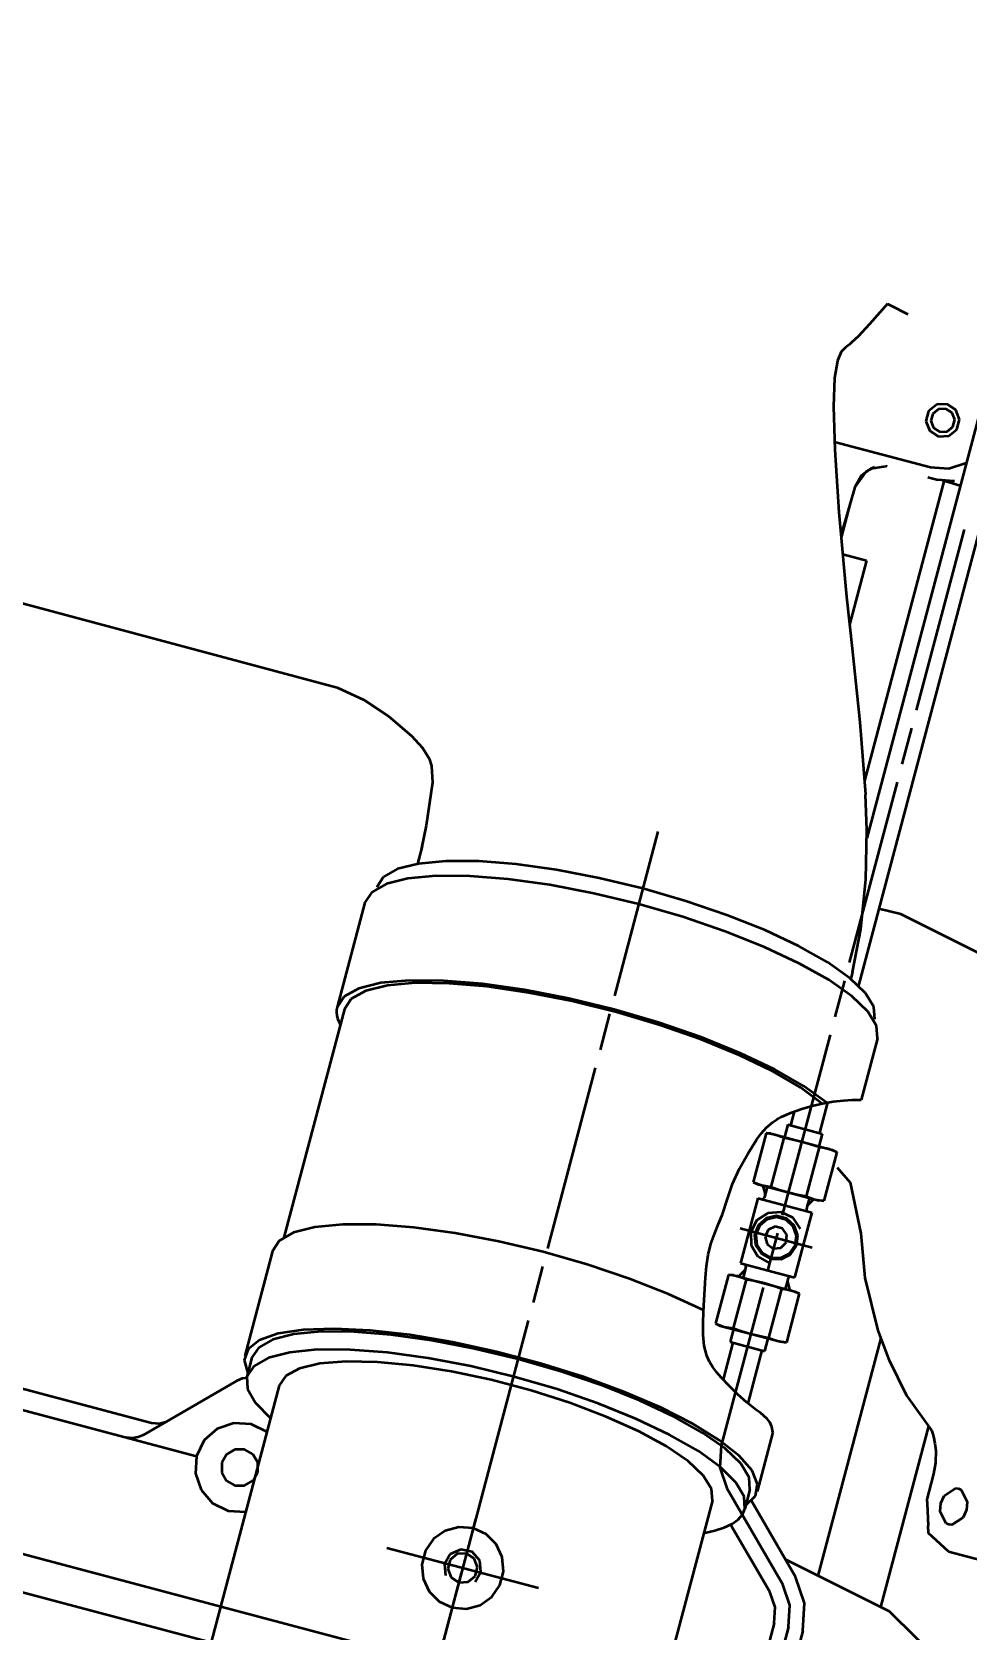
# Model space of a CAD drawing. Header units: centimetres. Extents: x 139057 to 200038, y 34824 to 80516.
# Drawn here: x 170291.21 to 170316.28, y 61301.26 to 61344.09 of the extents above; entities that cross this region are included whole.
import ezdxf

# ---------------------------------------------------------------- set-up
doc = ezdxf.new("R2010")
doc.units = ezdxf.units.CM
doc.header["$LTSCALE"] = 100
doc.layers.get('0').update_dxf_attribs({"lineweight": 0})
doc.layers.add('440_ALTRI_ELEMENTI_001-AM_0', color=31, linetype='Continuous', lineweight=50)

# ---------------------------------------------------------------- blocks, each defined once
blk = doc.blocks.new('A$C12667F03')
for p, q in [((-277.118, -1125.634), (-282.845, -1147.231)), ((-276.345, -1125.839), (-283.064, -1151.177)), ((-282.289, -1132.913), (-282.77, -1133.462)), ((-282.288, -1132.913), (-282.289, -1132.913)), ((-282.288, -1132.913), (-282.054, -1133.035)), ((-282.054, -1133.035), (-281.905, -1133.111)), ((-281.905, -1133.111), (-281.741, -1133.192)), ((-282.973, -1133.686), (-283.067, -1133.783)), ((-282.875, -1133.58), (-282.973, -1133.686)), ((-282.77, -1133.462), (-282.875, -1133.58)), ((-283.528, -1134.206), (-283.63, -1134.444)), ((-283.494, -1134.163), (-283.528, -1134.206)), ((-283.415, -1134.088), (-283.494, -1134.163)), ((-283.308, -1134.002), (-283.415, -1134.088)), ((-283.257, -1133.96), (-283.308, -1134.002)), ((-283.154, -1133.866), (-283.257, -1133.96)), ((-283.067, -1133.783), (-283.154, -1133.866)), ((-283.63, -1134.444), (-283.704, -1134.898)), ((-283.704, -1134.898), (-283.734, -1135.662)), ((-283.734, -1135.662), (-283.702, -1136.83)), ((-281.186, -1135.791), (-281.257, -1136.06)), ((-280.97, -1135.616), (-281.186, -1135.791)), ((-281.077, -1135.862), (-281.127, -1136.053)), ((-280.923, -1135.737), (-281.077, -1135.862)), ((-280.692, -1135.6), (-280.97, -1135.616)), ((-280.726, -1135.726), (-280.923, -1135.737)), ((-280.56, -1135.833), (-280.726, -1135.726)), ((-280.459, -1135.751), (-280.692, -1135.6)), ((-280.488, -1136.018), (-280.56, -1135.833)), ((-280.358, -1136.011), (-280.459, -1135.751)), ((-281.257, -1136.06), (-281.157, -1136.319)), ((-281.157, -1136.319), (-280.923, -1136.47)), ((-281.127, -1136.053), (-281.056, -1136.238)), ((-281.056, -1136.238), (-280.89, -1136.345)), ((-280.89, -1136.345), (-280.692, -1136.334)), ((-280.692, -1136.334), (-280.539, -1136.209)), ((-280.645, -1136.455), (-280.43, -1136.279)), ((-280.539, -1136.209), (-280.488, -1136.018)), ((-280.43, -1136.279), (-280.358, -1136.011)), ((-283.708, -1136.611), (-281.14, -1137.292)), ((-280.923, -1136.47), (-280.645, -1136.455)), ((-283.702, -1136.83), (-283.591, -1138.499)), ((-280.648, -1137.325), (-280.178, -1137.173)), ((-282.872, -1137.412), (-283.16, -1137.827)), ((-282.994, -1137.525), (-283.159, -1137.827)), ((-282.996, -1137.524), (-282.997, -1137.525)), ((-282.901, -1137.453), (-282.996, -1137.524)), ((-282.722, -1137.323), (-282.994, -1137.525)), ((-282.901, -1137.453), (-282.729, -1137.326)), ((-282.686, -1137.319), (-282.872, -1137.412)), ((-282.729, -1137.326), (-282.333, -1137.263)), ((-282.639, -1137.295), (-282.722, -1137.323)), ((-282.294, -1137.27), (-282.333, -1137.263)), ((-281.21, -1137.556), (-280.943, -1137.627)), ((-281.141, -1137.292), (-280.648, -1137.325)), ((-280.518, -1137.667), (-280.944, -1137.627)), ((-317.032, -1137.847), (-297.03, -1143.192)), ((-283.159, -1137.827), (-283.476, -1138.904)), ((-280.768, -1137.643), (-282.902, -1145.69)), ((-280.815, -1137.638), (-280.341, -1137.785)), ((-280.493, -1137.665), (-280.518, -1137.667)), ((-280.493, -1137.665), (-280.494, -1137.665)), ((-283.286, -1138.257), (-283.529, -1139.173)), ((-283.591, -1138.499), (-283.383, -1140.762)), ((-283.476, -1138.904), (-283.492, -1138.945)), ((-283.551, -1138.929), (-283.492, -1138.945)), ((-280.239, -1138.963), (-281.521, -1143.796)), ((-283.488, -1139.618), (-282.847, -1139.788)), ((-282.847, -1139.788), (-283.304, -1141.514)), ((-283.383, -1140.762), (-283.238, -1142.147)), ((-283.238, -1142.147), (-283.026, -1144.118)), ((-297.03, -1143.192), (-296.318, -1143.525)), ((-296.318, -1143.525), (-295.651, -1143.958)), ((-295.651, -1143.958), (-295.036, -1144.489)), ((-283.026, -1144.118), (-282.873, -1146.06)), ((-281.649, -1144.28), (-281.905, -1145.246)), ((-295.036, -1144.489), (-294.739, -1144.805)), ((-294.739, -1144.805), (-294.561, -1145.094)), ((-294.561, -1145.094), (-294.498, -1145.293)), ((-294.498, -1145.293), (-294.473, -1145.734)), ((-294.473, -1145.734), (-294.643, -1146.888)), ((-282.033, -1145.73), (-283.315, -1150.563)), ((-282.841, -1147.007), (-282.873, -1146.06)), ((-294.643, -1146.888), (-294.779, -1147.54)), ((-288.435, -1147.048), (-289.603, -1151.451)), ((-282.867, -1148.34), (-282.841, -1147.007)), ((-294.747, -1147.443), (-294.873, -1147.916)), ((-247.241, -1182.872), (-380.631, -1147.5)), ((-294.846, -1147.912), (-295.41, -1148.054)), ((-294.779, -1147.54), (-294.854, -1147.83)), ((-294.114, -1147.842), (-294.846, -1147.912)), ((-293.236, -1147.848), (-294.114, -1147.842)), ((-292.238, -1147.927), (-293.236, -1147.848)), ((-295.788, -1148.265), (-295.969, -1148.538)), ((-295.41, -1148.054), (-295.788, -1148.265)), ((-295.131, -1148.309), (-295.711, -1148.456)), ((-294.378, -1148.238), (-295.131, -1148.309)), ((-293.474, -1148.243), (-294.378, -1148.238)), ((-292.447, -1148.325), (-293.474, -1148.243)), ((-291.328, -1148.482), (-292.447, -1148.325)), ((-291.15, -1148.08), (-292.238, -1147.927)), ((-290.007, -1148.3), (-291.15, -1148.08)), ((-288.842, -1148.58), (-290.007, -1148.3)), ((-283.002, -1149.663), (-282.867, -1148.34)), ((-296.1, -1148.673), (-296.286, -1148.954)), ((-295.711, -1148.456), (-296.1, -1148.673)), ((-290.151, -1148.708), (-291.328, -1148.482)), ((-288.952, -1148.997), (-290.151, -1148.708)), ((-287.691, -1148.914), (-288.842, -1148.58)), ((-296.286, -1148.954), (-297.029, -1151.755)), ((-287.768, -1149.34), (-288.952, -1148.997)), ((-286.588, -1149.29), (-287.691, -1148.914)), ((-281.929, -1149.267), (-282.52, -1149.124)), ((-286.633, -1149.727), (-287.768, -1149.34)), ((-285.568, -1149.696), (-286.588, -1149.29)), ((-277.827, -1151.32), (-281.929, -1149.267)), ((-285.584, -1150.145), (-286.633, -1149.727)), ((-284.662, -1150.121), (-285.568, -1149.696)), ((-283.228, -1150.817), (-283.002, -1149.663)), ((-284.651, -1150.583), (-285.584, -1150.145)), ((-283.896, -1150.552), (-284.662, -1150.121)), ((-283.863, -1151.026), (-284.651, -1150.583)), ((-283.295, -1150.975), (-283.896, -1150.552)), ((-283.228, -1150.817), (-283.274, -1150.992)), ((-296.446, -1151.254), (-296.84, -1151.472)), ((-296.262, -1151.317), (-296.65, -1151.529)), ((-295.858, -1151.108), (-296.446, -1151.254)), ((-295.683, -1151.175), (-296.262, -1151.317)), ((-295.094, -1151.038), (-295.858, -1151.108)), ((-294.931, -1151.108), (-295.683, -1151.175)), ((-294.178, -1151.046), (-295.094, -1151.038)), ((-294.031, -1151.119), (-294.931, -1151.108)), ((-293.138, -1151.132), (-294.178, -1151.046)), ((-293.009, -1151.206), (-294.031, -1151.119)), ((-292.007, -1151.294), (-293.138, -1151.132)), ((-291.898, -1151.368), (-293.009, -1151.206)), ((-290.819, -1151.525), (-292.007, -1151.294)), ((-283.244, -1151.461), (-283.863, -1151.026)), ((-283.443, -1151.046), (-283.7, -1152.012)), ((-282.875, -1151.378), (-283.295, -1150.975)), ((-362.01, -1151.404), (-265.35, -1177.035)), ((-297.029, -1151.755), (-297.042, -1151.826)), ((-296.84, -1151.472), (-297.029, -1151.755)), ((-296.65, -1151.529), (-296.835, -1151.806)), ((-290.732, -1151.598), (-291.898, -1151.368)), ((-289.61, -1151.821), (-290.819, -1151.525)), ((-289.55, -1151.891), (-290.732, -1151.598)), ((-282.813, -1151.876), (-283.244, -1151.461)), ((-282.652, -1151.749), (-282.875, -1151.378)), ((-282.63, -1152.075), (-282.652, -1151.749)), ((-296.835, -1151.806), (-298.457, -1157.923)), ((-297.042, -1151.826), (-297.044, -1151.901)), ((-297.044, -1151.901), (-297.036, -1151.978)), ((-297.036, -1151.978), (-297.017, -1152.058)), ((-297.017, -1152.058), (-296.987, -1152.14)), ((-296.987, -1152.14), (-296.946, -1152.225)), ((-289.731, -1151.934), (-289.987, -1152.901)), ((-288.419, -1152.17), (-289.61, -1151.821)), ((-288.386, -1152.236), (-289.55, -1151.891)), ((-287.281, -1152.563), (-288.419, -1152.17)), ((-282.583, -1152.257), (-282.813, -1151.876)), ((-287.278, -1152.623), (-288.386, -1152.236)), ((-286.233, -1152.987), (-287.281, -1152.563)), ((-286.261, -1153.04), (-287.278, -1152.623)), ((-283.828, -1152.496), (-285.109, -1157.329)), ((-282.56, -1152.593), (-282.997, -1154.239)), ((-282.56, -1152.593), (-282.583, -1152.257)), ((-285.365, -1153.474), (-286.261, -1153.04)), ((-285.306, -1153.429), (-286.233, -1152.987)), ((-290.115, -1153.384), (-291.397, -1158.217)), ((-284.621, -1153.91), (-285.365, -1153.474)), ((-284.529, -1153.876), (-285.306, -1153.429)), ((-283.926, -1154.313), (-284.529, -1153.876)), ((-284.05, -1154.337), (-284.621, -1153.91)), ((-284.306, -1154.397), (-284.027, -1154.332)), ((-283.894, -1154.307), (-284.111, -1155.126)), ((-284.027, -1154.332), (-283.747, -1154.284)), ((-283.747, -1154.284), (-283.465, -1154.252)), ((-283.465, -1154.252), (-283.232, -1154.24)), ((-283.232, -1154.24), (-282.997, -1154.239)), ((-285.362, -1154.84), (-285.248, -1154.764)), ((-285.248, -1154.764), (-285.128, -1154.697)), ((-285.128, -1154.697), (-284.861, -1154.575)), ((-284.785, -1154.546), (-284.885, -1154.921)), ((-284.861, -1154.575), (-284.585, -1154.477)), ((-284.585, -1154.477), (-284.306, -1154.397)), ((-285.542, -1155.133), (-285.889, -1156.442)), ((-285.795, -1155.311), (-285.668, -1155.136)), ((-285.668, -1155.136), (-285.525, -1154.978)), ((-285.409, -1155.144), (-285.542, -1155.133)), ((-285.299, -1155.173), (-285.542, -1155.133)), ((-285.525, -1154.978), (-285.362, -1154.84)), ((-285.409, -1155.144), (-283.766, -1155.58)), ((-285.068, -1155.259), (-285.299, -1155.173)), ((-284.957, -1154.902), (-285.047, -1155.24)), ((-284.957, -1154.902), (-284.039, -1155.146)), ((-284.039, -1155.146), (-284.129, -1155.484)), ((-286.026, -1155.686), (-285.913, -1155.496)), ((-285.913, -1155.496), (-285.795, -1155.311)), ((-285.068, -1155.259), (-285.415, -1156.567)), ((-284.827, -1155.305), (-285.068, -1155.259)), ((-284.588, -1155.362), (-284.827, -1155.305)), ((-284.352, -1155.431), (-284.588, -1155.362)), ((-284.12, -1155.51), (-284.467, -1156.819)), ((-284.12, -1155.51), (-284.352, -1155.431)), ((-283.876, -1155.551), (-284.12, -1155.51)), ((-283.645, -1155.636), (-283.876, -1155.551)), ((-283.766, -1155.58), (-283.645, -1155.636)), ((-286.253, -1156.08), (-286.026, -1155.686)), ((-283.645, -1155.636), (-283.992, -1156.945)), ((-283.632, -1156.049), (-283.285, -1156.451)), ((-286.443, -1156.485), (-286.253, -1156.08)), ((-285.889, -1156.442), (-285.768, -1156.498)), ((-285.889, -1156.442), (-285.658, -1156.527)), ((-283.285, -1156.451), (-283.002, -1157.817)), ((-286.708, -1157.299), (-286.576, -1156.891)), ((-286.576, -1156.891), (-286.443, -1156.485)), ((-285.764, -1156.872), (-286.225, -1158.612)), ((-285.768, -1156.498), (-284.125, -1156.933)), ((-285.764, -1156.872), (-284.314, -1157.257)), ((-285.658, -1156.527), (-285.415, -1156.567)), ((-285.653, -1156.902), (-285.615, -1156.896)), ((-285.626, -1156.547), (-285.569, -1156.756)), ((-285.615, -1156.896), (-285.592, -1156.866)), ((-285.569, -1156.781), (-285.592, -1156.866)), ((-285.512, -1156.565), (-285.569, -1156.781)), ((-285.569, -1156.781), (-285.569, -1156.756)), ((-285.415, -1156.567), (-285.182, -1156.647)), ((-285.182, -1156.647), (-284.947, -1156.715)), ((-284.947, -1156.715), (-284.708, -1156.773)), ((-284.708, -1156.773), (-284.467, -1156.819)), ((-284.467, -1156.819), (-284.235, -1156.904)), ((-284.381, -1156.865), (-284.438, -1157.081)), ((-284.273, -1156.905), (-284.426, -1157.059)), ((-284.235, -1156.904), (-283.992, -1156.945)), ((-326.257, -1157.027), (-300.797, -1163.779)), ((-323.072, -1157.303), (-301.998, -1162.891)), ((-286.811, -1157.557), (-286.708, -1157.299)), ((-285.49, -1157.27), (-285.788, -1157.463)), ((-285.137, -1157.247), (-285.49, -1157.27)), ((-284.817, -1157.401), (-285.137, -1157.247)), ((-284.314, -1157.257), (-284.545, -1158.126)), ((-284.438, -1157.081), (-284.461, -1157.166)), ((-284.461, -1157.166), (-284.456, -1157.203)), ((-284.456, -1157.203), (-284.425, -1157.227)), ((-284.426, -1157.059), (-284.438, -1157.081)), ((-283.992, -1156.945), (-284.125, -1156.933)), ((-297.622, -1157.648), (-298.194, -1157.795)), ((-296.879, -1157.575), (-297.622, -1157.648)), ((-295.986, -1157.578), (-296.879, -1157.575)), ((-294.971, -1157.656), (-295.986, -1157.578)), ((-293.864, -1157.809), (-294.971, -1157.656)), ((-286.917, -1157.811), (-286.811, -1157.557)), ((-286.236, -1157.678), (-284.303, -1158.191)), ((-285.788, -1157.463), (-285.952, -1157.778)), ((-285.745, -1157.593), (-285.849, -1157.854)), ((-285.717, -1157.613), (-285.815, -1157.858)), ((-285.533, -1157.411), (-285.745, -1157.593)), ((-285.517, -1157.443), (-285.717, -1157.613)), ((-285.483, -1157.723), (-285.569, -1157.909)), ((-285.26, -1157.349), (-285.533, -1157.411)), ((-285.26, -1157.384), (-285.517, -1157.443)), ((-285.297, -1157.635), (-285.483, -1157.723)), ((-285.098, -1157.688), (-285.297, -1157.635)), ((-284.989, -1157.421), (-285.26, -1157.349)), ((-285.006, -1157.452), (-285.26, -1157.384)), ((-284.98, -1157.856), (-285.098, -1157.688)), ((-284.812, -1157.629), (-285.006, -1157.452)), ((-284.783, -1157.61), (-284.989, -1157.421)), ((-284.614, -1157.691), (-284.817, -1157.401)), ((-284.722, -1157.877), (-284.812, -1157.629)), ((-284.688, -1157.874), (-284.783, -1157.61)), ((-298.578, -1158.011), (-298.762, -1158.29)), ((-298.194, -1157.795), (-298.578, -1158.011)), ((-292.699, -1158.029), (-293.864, -1157.809)), ((-291.509, -1158.313), (-292.699, -1158.029)), ((-287.092, -1158.391), (-287.019, -1158.097)), ((-287.019, -1158.097), (-286.917, -1157.811)), ((-285.952, -1157.778), (-285.941, -1158.132)), ((-285.941, -1158.132), (-285.758, -1158.436)), ((-285.849, -1157.854), (-285.82, -1158.132)), ((-285.82, -1158.132), (-285.666, -1158.365)), ((-285.815, -1157.858), (-285.787, -1158.12)), ((-285.787, -1158.12), (-285.642, -1158.339)), ((-285.569, -1157.909), (-285.515, -1158.107)), ((-285.515, -1158.107), (-285.347, -1158.224)), ((-285.237, -1157.812), (-285.494, -1158.779)), ((-285.142, -1158.206), (-284.998, -1158.06)), ((-284.998, -1158.06), (-284.98, -1157.856)), ((-284.912, -1158.352), (-284.759, -1158.138)), ((-284.89, -1158.379), (-284.727, -1158.151)), ((-284.545, -1158.126), (-284.776, -1158.996)), ((-284.759, -1158.138), (-284.722, -1157.877)), ((-284.727, -1158.151), (-284.688, -1157.874)), ((-283.001, -1157.815), (-282.983, -1158.018)), ((-282.983, -1158.018), (-282.895, -1159.003)), ((-298.762, -1158.29), (-299.505, -1161.091)), ((-290.331, -1158.649), (-291.509, -1158.313)), ((-287.138, -1158.692), (-287.092, -1158.391)), ((-286.225, -1158.612), (-284.776, -1158.996)), ((-285.758, -1158.436), (-285.449, -1158.611)), ((-285.666, -1158.365), (-285.42, -1158.5)), ((-285.642, -1158.339), (-285.411, -1158.466)), ((-285.42, -1158.5), (-285.14, -1158.505)), ((-285.411, -1158.466), (-285.148, -1158.47)), ((-285.347, -1158.224), (-285.142, -1158.206)), ((-285.148, -1158.47), (-284.912, -1158.352)), ((-285.14, -1158.505), (-284.89, -1158.379)), ((-291.525, -1158.7), (-291.782, -1159.667)), ((-289.2, -1159.03), (-290.331, -1158.649)), ((-288.15, -1159.443), (-289.2, -1159.03)), ((-287.181, -1159.302), (-287.164, -1158.997)), ((-287.164, -1158.997), (-287.138, -1158.692)), ((-286.548, -1158.923), (-286.895, -1160.232)), ((-286.304, -1158.964), (-286.548, -1158.923)), ((-286.415, -1158.935), (-286.548, -1158.923)), ((-286.073, -1159.049), (-286.42, -1160.358)), ((-286.415, -1158.935), (-284.771, -1159.371)), ((-286.073, -1159.049), (-286.304, -1158.964)), ((-286.114, -1158.809), (-286.267, -1158.963)), ((-286.101, -1158.787), (-286.158, -1159.003)), ((-286.084, -1158.665), (-286.114, -1158.641)), ((-286.114, -1158.809), (-286.101, -1158.787)), ((-286.079, -1158.703), (-286.101, -1158.787)), ((-286.079, -1158.703), (-286.084, -1158.665)), ((-285.832, -1159.096), (-286.073, -1159.049)), ((-284.948, -1159.002), (-284.97, -1159.087)), ((-284.925, -1158.972), (-284.948, -1159.002)), ((-284.887, -1158.967), (-284.925, -1158.972)), ((-282.895, -1159.003), (-282.545, -1160.414)), ((-287.212, -1159.876), (-288.15, -1159.443)), ((-287.197, -1159.608), (-287.181, -1159.302)), ((-285.622, -1159.262), (-286.746, -1163.5)), ((-285.593, -1159.153), (-285.832, -1159.096)), ((-285.357, -1159.221), (-285.593, -1159.153)), ((-285.125, -1159.301), (-285.472, -1160.609)), ((-285.125, -1159.301), (-285.357, -1159.221)), ((-284.882, -1159.341), (-285.125, -1159.301)), ((-284.97, -1159.087), (-285.027, -1159.303)), ((-284.65, -1159.426), (-284.997, -1160.735)), ((-284.97, -1159.087), (-284.97, -1159.112)), ((-284.97, -1159.112), (-284.914, -1159.322)), ((-284.65, -1159.426), (-284.882, -1159.341)), ((-284.771, -1159.371), (-284.65, -1159.426)), ((-287.215, -1159.915), (-287.197, -1159.608)), ((-291.91, -1160.15), (-293.191, -1164.983)), ((-287.229, -1160.224), (-287.215, -1159.915)), ((-287.229, -1160.536), (-287.229, -1160.224)), ((-286.895, -1160.232), (-286.663, -1160.317)), ((-286.895, -1160.232), (-286.773, -1160.288)), ((-286.773, -1160.288), (-285.13, -1160.724)), ((-286.663, -1160.317), (-286.42, -1160.358)), ((-299.11, -1160.672), (-299.415, -1160.913)), ((-298.753, -1160.658), (-299.13, -1160.87)), ((-298.612, -1160.499), (-299.11, -1160.672)), ((-298.189, -1160.516), (-298.753, -1160.658)), ((-297.939, -1160.397), (-298.612, -1160.499)), ((-297.456, -1160.447), (-298.189, -1160.516)), ((-297.108, -1160.369), (-297.939, -1160.397)), ((-296.578, -1160.452), (-297.456, -1160.447)), ((-296.145, -1160.416), (-297.108, -1160.369)), ((-295.58, -1160.532), (-296.578, -1160.452)), ((-295.079, -1160.537), (-296.145, -1160.416)), ((-294.493, -1160.684), (-295.58, -1160.532)), ((-293.94, -1160.729), (-295.079, -1160.537)), ((-293.349, -1160.904), (-294.493, -1160.684)), ((-292.763, -1160.985), (-293.94, -1160.729)), ((-287.199, -1160.823), (-287.229, -1160.536)), ((-286.428, -1160.742), (-286.69, -1161.73)), ((-286.411, -1160.384), (-286.501, -1160.722)), ((-286.501, -1160.722), (-285.582, -1160.966)), ((-286.42, -1160.358), (-286.188, -1160.438)), ((-286.188, -1160.438), (-285.952, -1160.506)), ((-285.952, -1160.506), (-285.713, -1160.563)), ((-285.713, -1160.563), (-285.472, -1160.609)), ((-285.493, -1160.628), (-285.582, -1160.966)), ((-285.472, -1160.609), (-285.24, -1160.695)), ((-285.24, -1160.695), (-284.997, -1160.735)), ((-284.997, -1160.735), (-285.13, -1160.724)), ((-282.469, -1160.618), (-284.157, -1166.984)), ((-282.545, -1160.414), (-282.245, -1161.219)), ((-299.415, -1160.913), (-299.52, -1161.212)), ((-299.311, -1161.142), (-299.448, -1161.659)), ((-299.13, -1160.87), (-299.311, -1161.142)), ((-298.87, -1161.153), (-299.256, -1161.369)), ((-298.3, -1161.005), (-298.87, -1161.153)), ((-297.563, -1160.93), (-298.3, -1161.005)), ((-296.681, -1160.931), (-297.563, -1160.93)), ((-295.681, -1161.008), (-296.681, -1160.931)), ((-294.593, -1161.158), (-295.681, -1161.008)), ((-293.45, -1161.376), (-294.593, -1161.158)), ((-292.184, -1161.185), (-293.349, -1160.904)), ((-291.582, -1161.298), (-292.763, -1160.985)), ((-291.033, -1161.518), (-292.184, -1161.185)), ((-287.123, -1161.097), (-287.199, -1160.823)), ((-287.052, -1161.253), (-287.123, -1161.097)), ((-285.655, -1160.947), (-286.032, -1162.368)), ((-299.52, -1161.212), (-299.422, -1161.561)), ((-299.256, -1161.369), (-299.445, -1161.648)), ((-298.038, -1161.433), (-298.404, -1161.631)), ((-297.493, -1161.304), (-298.038, -1161.433)), ((-296.788, -1161.246), (-297.493, -1161.304)), ((-295.946, -1161.263), (-296.788, -1161.246)), ((-294.996, -1161.354), (-295.946, -1161.263)), ((-293.97, -1161.515), (-294.996, -1161.354)), ((-292.904, -1161.742), (-293.97, -1161.515)), ((-292.287, -1161.657), (-293.45, -1161.376)), ((-290.433, -1161.659), (-291.582, -1161.298)), ((-289.93, -1161.894), (-291.033, -1161.518)), ((-286.962, -1161.4), (-287.052, -1161.253)), ((-286.857, -1161.539), (-286.962, -1161.4)), ((-286.743, -1161.672), (-286.857, -1161.539)), ((-282.247, -1161.215), (-281.777, -1162.159)), ((-282.247, -1161.215), (-282.245, -1161.219)), ((-299.719, -1161.763), (-302.225, -1163.218)), ((-298.578, -1161.89), (-300.671, -1169.782)), ((-299.57, -1161.702), (-299.719, -1161.763)), ((-299.41, -1161.682), (-299.57, -1161.702)), ((-299.445, -1161.648), (-299.433, -1161.981)), ((-299.433, -1161.981), (-299.219, -1162.358)), ((-298.404, -1161.631), (-298.578, -1161.89)), ((-291.834, -1162.025), (-292.904, -1161.742)), ((-291.139, -1161.991), (-292.287, -1161.657)), ((-290.796, -1162.357), (-291.834, -1162.025)), ((-290.04, -1162.369), (-291.139, -1161.991)), ((-289.349, -1162.056), (-290.433, -1161.659)), ((-288.911, -1162.3), (-289.93, -1161.894)), ((-286.521, -1161.905), (-286.743, -1161.672)), ((-286.297, -1162.128), (-286.521, -1161.905)), ((-299.219, -1162.358), (-298.811, -1162.767)), ((-289.826, -1162.725), (-290.796, -1162.357)), ((-289.025, -1162.779), (-290.04, -1162.369)), ((-288.362, -1162.48), (-289.349, -1162.056)), ((-288.004, -1162.725), (-288.911, -1162.3)), ((-286.057, -1162.347), (-286.297, -1162.128)), ((-285.793, -1162.55), (-286.057, -1162.347)), ((-281.777, -1162.159), (-281.117, -1163.073)), ((-301.998, -1162.891), (-301.791, -1162.909)), ((-301.791, -1162.909), (-301.592, -1162.856)), ((-299.796, -1162.897), (-300.239, -1163.048)), ((-299.329, -1162.927), (-299.796, -1162.897)), ((-288.955, -1163.117), (-289.826, -1162.725)), ((-288.123, -1163.208), (-289.025, -1162.779)), ((-287.502, -1162.916), (-288.362, -1162.48)), ((-287.239, -1163.156), (-288.004, -1162.725)), ((-285.693, -1162.623), (-285.793, -1162.55)), ((-285.598, -1162.699), (-285.693, -1162.623)), ((-285.513, -1162.781), (-285.598, -1162.699)), ((-285.443, -1162.873), (-285.513, -1162.781)), ((-285.385, -1162.997), (-285.443, -1162.873)), ((-302.511, -1163.299), (-302.68, -1163.279)), ((-302.358, -1163.275), (-302.511, -1163.299)), ((-302.225, -1163.218), (-302.358, -1163.275)), ((-300.239, -1163.048), (-300.59, -1163.358)), ((-298.908, -1163.133), (-299.329, -1162.927)), ((-288.216, -1163.519), (-288.955, -1163.117)), ((-287.362, -1163.644), (-288.123, -1163.208)), ((-286.795, -1163.352), (-287.502, -1162.916)), ((-286.637, -1163.579), (-287.239, -1163.156)), ((-285.357, -1163.14), (-285.779, -1164.731)), ((-285.357, -1163.14), (-285.385, -1162.997)), ((-281.187, -1162.977), (-282.473, -1167.827)), ((-281.123, -1163.057), (-281.123, -1163.058)), ((-281.123, -1163.057), (-281.099, -1163.107)), ((-281.118, -1163.073), (-281.117, -1163.074)), ((-281.118, -1163.073), (-281.113, -1163.079)), ((-281.099, -1163.107), (-281.058, -1163.258)), ((-281.058, -1163.258), (-281.024, -1163.445)), ((-300.59, -1163.358), (-300.797, -1163.779)), ((-299.991, -1163.734), (-300.12, -1163.958)), ((-299.767, -1163.604), (-299.991, -1163.734)), ((-299.509, -1163.603), (-299.767, -1163.604)), ((-299.284, -1163.732), (-299.509, -1163.603)), ((-299.154, -1163.956), (-299.284, -1163.732)), ((-287.631, -1163.919), (-288.216, -1163.519)), ((-286.764, -1164.074), (-287.362, -1163.644)), ((-286.26, -1163.774), (-286.795, -1163.352)), ((-286.746, -1163.5), (-286.783, -1164.084)), ((-286.218, -1163.982), (-286.637, -1163.579)), ((-281.024, -1163.445), (-280.996, -1163.634)), ((-280.996, -1163.634), (-281, -1163.964)), ((-300.797, -1163.779), (-300.826, -1164.246)), ((-300.12, -1163.958), (-300.119, -1164.217)), ((-299.153, -1164.214), (-299.154, -1163.956)), ((-287.222, -1164.302), (-287.631, -1163.919)), ((-286.783, -1164.084), (-286.593, -1164.638)), ((-286.349, -1164.484), (-286.764, -1164.074)), ((-285.915, -1164.171), (-286.26, -1163.774)), ((-285.994, -1164.353), (-286.218, -1163.982)), ((-285.768, -1164.531), (-285.915, -1164.171)), ((-281, -1163.964), (-281.054, -1164.26)), ((-300.826, -1164.246), (-300.674, -1164.689)), ((-300.119, -1164.217), (-299.989, -1164.441)), ((-299.989, -1164.441), (-299.765, -1164.57)), ((-299.765, -1164.57), (-299.506, -1164.569)), ((-299.506, -1164.569), (-299.282, -1164.439)), ((-299.282, -1164.439), (-299.153, -1164.214)), ((-287.002, -1164.655), (-287.222, -1164.302)), ((-286.129, -1164.862), (-286.349, -1164.484)), ((-285.972, -1164.68), (-285.994, -1164.353)), ((-285.825, -1164.843), (-285.768, -1164.531)), ((-281.054, -1164.26), (-281.235, -1164.942)), ((-300.674, -1164.689), (-300.365, -1165.041)), ((-300.365, -1165.041), (-299.944, -1165.246)), ((-293.128, -1164.746), (-294.205, -1168.806)), ((-286.979, -1164.966), (-289.072, -1172.858)), ((-286.979, -1164.966), (-287.002, -1164.655)), ((-286.593, -1164.638), (-285.094, -1167.22)), ((-286.109, -1165.196), (-286.129, -1164.862)), ((-285.972, -1164.68), (-286.109, -1165.196)), ((-286.083, -1165.098), (-285.825, -1164.843)), ((-285.932, -1164.981), (-284.748, -1167.019)), ((-281.235, -1164.942), (-281.229, -1165.061)), ((-280.878, -1165.261), (-280.856, -1165.042)), ((-280.856, -1165.042), (-280.767, -1164.841)), ((-280.767, -1164.841), (-280.465, -1164.641)), ((-280.465, -1164.641), (-280.387, -1164.65)), ((-280.387, -1164.65), (-280.314, -1164.682)), ((-280.314, -1164.682), (-280.151, -1165.004)), ((-280.151, -1165.004), (-280.173, -1165.223)), ((-299.944, -1165.246), (-299.476, -1165.276)), ((-293.319, -1165.467), (-293.576, -1166.433)), ((-286.451, -1165.591), (-286.289, -1165.475)), ((-286.289, -1165.475), (-286.174, -1165.342)), ((-286.174, -1165.342), (-286.109, -1165.196)), ((-281.229, -1165.061), (-281.199, -1165.644)), ((-280.715, -1165.584), (-280.878, -1165.261)), ((-280.262, -1165.424), (-280.564, -1165.624)), ((-280.173, -1165.223), (-280.262, -1165.424)), ((-294.134, -1165.78), (-294.446, -1166)), ((-293.765, -1165.681), (-294.134, -1165.78)), ((-293.385, -1165.713), (-293.765, -1165.681)), ((-293.038, -1165.873), (-293.385, -1165.713)), ((-292.767, -1166.143), (-293.038, -1165.873)), ((-287.212, -1165.843), (-286.914, -1165.776)), ((-286.914, -1165.776), (-286.66, -1165.692)), ((-286.66, -1165.692), (-286.451, -1165.591)), ((-286.489, -1165.613), (-285.439, -1167.421)), ((-281.188, -1165.844), (-281.199, -1165.644)), ((-280.652, -1166.338), (-281.188, -1165.844)), ((-280.643, -1165.615), (-280.715, -1165.584)), ((-280.564, -1165.624), (-280.643, -1165.615)), ((-295.696, -1166.238), (-291.637, -1167.314)), ((-294.665, -1166.314), (-294.763, -1166.683)), ((-294.446, -1166), (-294.665, -1166.314)), ((-293.719, -1166.279), (-294.002, -1166.405)), ((-293.416, -1166.343), (-293.719, -1166.279)), ((-292.605, -1166.488), (-292.767, -1166.143)), ((-294.763, -1166.683), (-294.728, -1167.063)), ((-294.002, -1166.405), (-294.156, -1166.673)), ((-294.156, -1166.673), (-294.123, -1166.981)), ((-294.003, -1166.559), (-294.066, -1166.798)), ((-293.811, -1166.403), (-294.003, -1166.559)), ((-293.564, -1166.389), (-293.811, -1166.403)), ((-293.357, -1166.523), (-293.564, -1166.389)), ((-293.21, -1166.574), (-293.416, -1166.343)), ((-293.267, -1166.754), (-293.357, -1166.523)), ((-293.331, -1166.993), (-293.267, -1166.754)), ((-293.178, -1166.882), (-293.21, -1166.574)), ((-292.57, -1166.869), (-292.605, -1166.488)), ((-282.236, -1167.945), (-285.019, -1166.552)), ((-280.651, -1166.338), (-278.122, -1167.008)), ((-293.704, -1166.917), (-294.872, -1171.32)), ((-294.728, -1167.063), (-294.566, -1167.409)), ((-294.066, -1166.798), (-293.977, -1167.029)), ((-293.977, -1167.029), (-293.769, -1167.163)), ((-293.769, -1167.163), (-293.523, -1167.149)), ((-293.523, -1167.149), (-293.331, -1166.993)), ((-293.334, -1167.149), (-293.178, -1166.882)), ((-292.668, -1167.238), (-292.57, -1166.869)), ((-284.507, -1167.721), (-284.748, -1167.019)), ((-294.566, -1167.409), (-294.295, -1167.679)), ((-293.199, -1167.772), (-292.887, -1167.552)), ((-292.887, -1167.552), (-292.668, -1167.238)), ((-285.3, -1167.827), (-285.439, -1167.421)), ((-284.904, -1167.774), (-285.094, -1167.22)), ((-294.295, -1167.679), (-293.949, -1167.839)), ((-293.949, -1167.839), (-293.568, -1167.872)), ((-293.568, -1167.872), (-293.199, -1167.772)), ((-285.327, -1168.255), (-285.3, -1167.827)), ((-284.941, -1168.358), (-284.904, -1167.774)), ((-284.554, -1168.46), (-284.507, -1167.721)), ((-280.819, -1169.348), (-282.236, -1167.945)), ((-285.327, -1168.255), (-286.032, -1170.912)), ((-284.941, -1168.358), (-285.76, -1171.446)), ((-284.554, -1168.46), (-285.258, -1171.117))]:
    blk.add_line(p, q)

msp = doc.modelspace()

# ---------------------------------------------------------------- block references
at = {"layer": '440_ALTRI_ELEMENTI_001-AM_0'}
msp.add_blockref('A$C12667F03', (170596.41, 62469.725, 0), dxfattribs=at)

doc.saveas('drawing.dxf')
